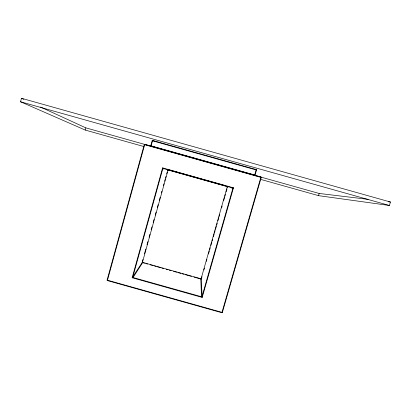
<?xml version="1.0" encoding="UTF-8"?>
<svg xmlns="http://www.w3.org/2000/svg" width="411" height="411" viewBox="0 0 411 411"><rect width="100%" height="100%" fill="white"/><g stroke="black" fill="none" stroke-linecap="round" stroke-linejoin="round"><path stroke-width="0.62" d="M107.379 280.585L144.77 144.318L260.944 176.982L261.221 177.48L222.366 312.452L221.873 312.725L107.379 280.585L107.096 280.091L144.271 144.6L144.77 144.318M260.944 176.982L221.873 312.725M256.228 169.553L254.707 174.978L255.406 175.579L254.707 174.978L151.12 145.854L150.21 146.008L151.12 145.854L152.64 140.428L256.228 169.553L256.505 170.051L255.056 175.091M185.829 174.603L168.007 169.589L167.467 170.164L168.418 170.082L167.924 169.933L227.509 186.681L227.781 187.118L226.98 186.543L227.509 186.681L227.622 186.347L227.781 187.118M143.86 146.547L85.231 130.066L20.55 101.774L21.459 98.275L390.45 202.027L389.407 205.479L318.52 195.651L260.507 179.34M85.231 130.066L85.822 127.857L40.591 107.071M150.76 145.766L152.147 140.711L152.64 140.428M142.401 261.283L142.915 259.439M144.451 253.9L145.818 248.974M147.015 244.663L147.873 241.586M149.065 237.281L149.923 234.203M151.12 229.893L151.972 226.815M153.169 222.505L154.022 219.428M155.219 215.123L156.072 212.04M157.269 207.735L158.122 204.657M159.319 200.347L160.172 197.27M161.369 192.959L161.883 191.115M163.419 185.577L163.932 183.727M164.616 181.266L165.13 179.422M165.474 178.189L165.982 176.34M166.666 173.879L167.179 172.034M227.216 186.964L201.179 278.473L202.202 297.42L201.534 296.752L133.077 277.528L132.162 277.754L162.597 167.888L233.463 187.806L202.202 297.42L132.162 277.754L142.54 262.002L167.996 170.318M201.318 279.156L202.017 276.701M203.943 269.94L204.467 268.1M206.389 261.339L206.913 259.5M208.485 253.967L209.358 250.9M209.713 249.667L210.237 247.828M210.935 245.367L211.809 242.3M212.158 241.067L212.682 239.228M213.381 236.767L214.254 233.7M214.604 232.467L215.128 230.628M215.477 229.395L216.35 226.327M216.7 225.094L217.229 223.255M217.928 220.794L218.801 217.727M219.15 216.494L219.674 214.655M221.596 207.894L222.12 206.055M223.692 200.522L224.57 197.455M224.92 196.222L225.444 194.382M226.142 191.922L227.016 188.855M318.52 195.651L319.167 193.463L368.174 199.35M142.54 262.002L142.776 262.418L133.077 277.528L132.799 277.04L162.792 168.782L162.597 167.888L163.948 168.705L163.496 168.993L162.792 168.782L163.29 168.505L232.549 187.971L233.463 187.806L232.826 188.469L202.027 296.48L201.534 296.752L200.763 278.704L201.179 278.473M167.467 170.164L168.007 169.589M254.399 169.538L254.964 169.245M222.366 312.452L107.096 280.091M388.539 201.796L390.45 202.027M152.147 140.711L256.505 170.051M144.271 144.6L261.221 177.48M142.776 262.418L200.763 278.704M142.062 262.516L144.528 263.21M145.766 263.554L147.616 264.078M150.087 264.771L153.169 265.634M154.408 265.984L156.257 266.503M157.49 266.847L160.578 267.715M161.816 268.064L163.665 268.583M166.136 269.277L167.986 269.796M169.219 270.145L171.074 270.664M173.54 271.358L176.627 272.221M177.865 272.57L180.948 273.438M182.186 273.783L184.036 274.301M185.269 274.651L191.444 276.382M193.915 277.076L200.702 278.982M20.55 101.774L389.407 205.479M85.822 127.857L319.167 193.463M187.056 174.947L201.806 179.093M203.039 179.437L209.204 181.189M210.411 181.513L225.249 185.7M21.459 98.275L23.776 99.339M153.878 140.824L154.212 141.369M232.549 187.971L231.835 187.786L232.066 188.264L232.826 188.469L232.549 187.971"/></g></svg>
